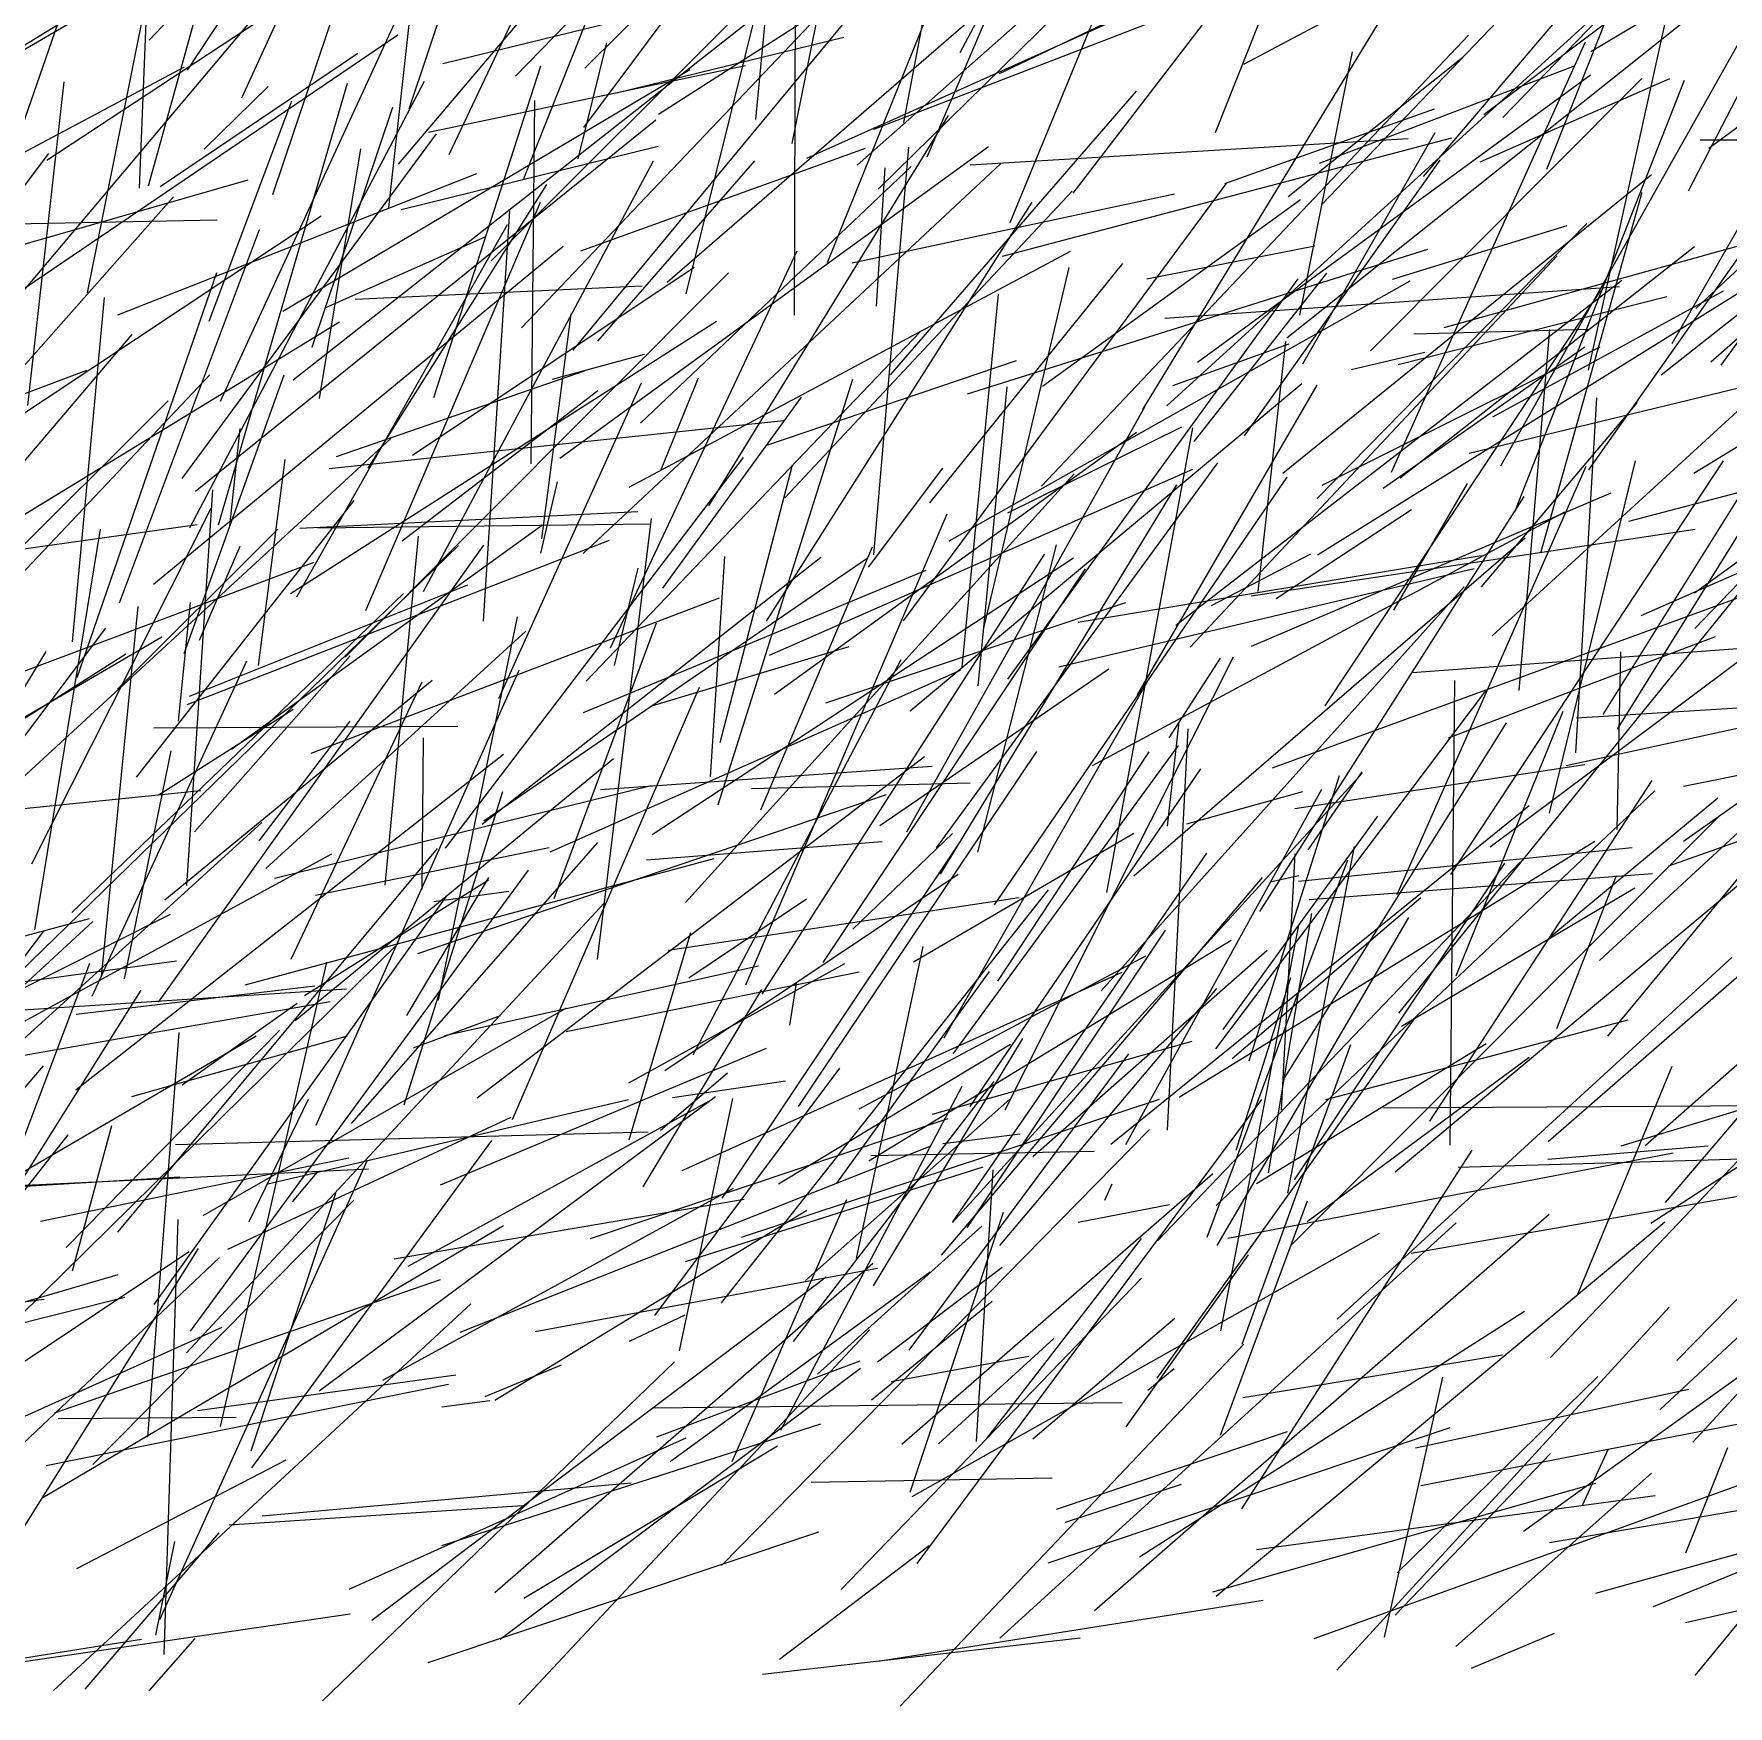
# Model space of a CAD drawing. Header units: metres. Extents: x 0 to 1019, y 0 to 619.
# Drawn here: x 592.2 to 663.8, y 0 to 70.8 of the extents above; entities that cross this region are included whole.
import ezdxf

# ---------------------------------------------------------------- set-up
doc = ezdxf.new("R2010")
doc.units = ezdxf.units.M

msp = doc.modelspace()

# ---------------------------------------------------------------- linework, layer by layer
at = {"color": 116}
msp.add_line((631.331, 70.002), (641.953, 89.961), dxfattribs=at)
at = {"color": 201}
for p, q in [((612.524, 68.991), (630.442, 87.388)), ((618.304, 36.913), (636.132, 48.616)), ((618.666, 24.401), (621.5, 26.831))]:
    msp.add_line(p, q, dxfattribs=at)
at = {"color": 7}
for p, q in [((598.653, 69.248), (610.051, 86.544)), ((643.326, 69.497), (658.338, 77.493)), ((614.966, 57.406), (627.961, 73.101)), ((630.654, 28.31), (639.333, 43.52)), ((609.076, 34.075), (612.24, 34.516)), ((619.712, 18.854), (632.3, 22.854)), ((628.859, 11.124), (642.016, 22.568)), ((649.734, 3.895), (656.305, 10.727)), ((627.864, 1.937), (644.15, 4.521))]:
    msp.add_line(p, q, dxfattribs=at)
at = {"color": 252}
for p, q in [((654.282, 67.239), (673.02, 86.625)), ((624.503, 25.404), (634.572, 40.43)), ((652.956, 1.651), (656.464, 3.134))]:
    msp.add_line(p, q, dxfattribs=at)
at = {"color": 21}
for p, q in [((622.696, 67.166), (624.324, 84.361)), ((607.167, 63.444), (608.569, 75.949))]:
    msp.add_line(p, q, dxfattribs=at)
at = {"color": 108}
for p, q in [((629.932, 65.587), (637.828, 84.03)), ((623.276, 44.504), (641.172, 52.366))]:
    msp.add_line(p, q, dxfattribs=at)
at = {"color": 232}
for p, q in [((662.135, 64.146), (672.459, 84.113)), ((615.295, 61.612), (627.329, 65.945))]:
    msp.add_line(p, q, dxfattribs=at)
at = {"color": 250}
for p, q in [((650.928, 64.745), (666.653, 83.25)), ((619.751, 59.784), (623.492, 74.904)), ((623.918, 51.161), (636.069, 64.125)), ((628.415, 13.776), (634.235, 14.851))]:
    msp.add_line(p, q, dxfattribs=at)
at = {"color": 224}
for p, q in [((597.036, 70.519), (608.414, 82.615)), ((582.526, 30.131), (594.505, 33.366)), ((578.943, 28.961), (598.191, 31.566)), ((619.071, 10.383), (630.06, 18.418))]:
    msp.add_line(p, q, dxfattribs=at)
at = {"color": 50}
for p, q in [((642.135, 66.615), (648.45, 82.584)), ((602.688, 59.057), (619.898, 69.272)), ((614.398, 52.831), (632.535, 66.025)), ((641.062, 44.839), (656.585, 61.39)), ((608.399, 31.878), (628.217, 38.6))]:
    msp.add_line(p, q, dxfattribs=at)
at = {"color": 203}
for p, q in [((597.006, 64.361), (601.937, 82.052)), ((649.814, 34.379), (657.812, 52.494))]:
    msp.add_line(p, q, dxfattribs=at)
at = {"color": 31}
for p, q in [((627.866, 64.22), (645.951, 81.965)), ((628.942, 45.957), (642.63, 64.494))]:
    msp.add_line(p, q, dxfattribs=at)
at = {"color": 52}
msp.add_line((628.951, 67.041), (631.844, 82.261), dxfattribs=at)
at = {"color": 134}
for p, q in [((636.111, 64.042), (649.737, 81.797)), ((663.512, 56.767), (668.411, 63.531)), ((632.321, 45.585), (635.94, 60.906)), ((652.083, 35.221), (663.62, 52.724)), ((624.283, 15.465), (632.774, 26.459))]:
    msp.add_line(p, q, dxfattribs=at)
at = {"color": 99}
for p, q in [((608.034, 67.611), (612.618, 81.362)), ((615.395, 48.805), (633.039, 65.282)), ((612.402, 24.86), (620.309, 43.152))]:
    msp.add_line(p, q, dxfattribs=at)
at = {"color": 238}
msp.add_line((626.977, 65.228), (645.434, 81.573), dxfattribs=at)
at = {"color": 51}
for p, q in [((646.642, 63.585), (663.94, 81.65)), ((590.308, 22.002), (606.305, 22.775))]:
    msp.add_line(p, q, dxfattribs=at)
at = {"color": 68}
for p, q in [((600.948, 68.08), (606.853, 80.965)), ((593.771, 33.608), (607.798, 47.103)), ((618.063, 35.848), (628.029, 36.624)), ((645.185, 21.745), (648.015, 36.403)), ((583.746, 17.993), (601.557, 28.398))]:
    msp.add_line(p, q, dxfattribs=at)
at = {"color": 216}
for p, q in [((624.235, 66.148), (627.128, 80.562)), ((621.183, 40.811), (624.238, 52.552))]:
    msp.add_line(p, q, dxfattribs=at)
at = {"color": 135}
for p, q in [((653.483, 67.369), (671.304, 80.795)), ((584.168, 54.289), (592.79, 65.722)), ((603.407, 49.868), (617.697, 50.585)), ((579.804, 13.63), (595.724, 18.298))]:
    msp.add_line(p, q, dxfattribs=at)
at = {"color": 189}
for p, q in [((656.15, 65.057), (662.106, 80.124)), ((598.635, 42.418), (616.5, 49.371)), ((618.288, 42.359), (626.645, 44.873)), ((600.052, 11.877), (604.553, 31.511)), ((662.411, 1.331), (672.167, 13.205)), ((662.025, 6.522), (663.798, 10.98))]:
    msp.add_line(p, q, dxfattribs=at)
at = {"color": 77}
for p, q in [((625.724, 61.107), (632.936, 79.019)), ((646.643, 51.694), (658.403, 57.539)), ((580.34, 37.807), (597.845, 55.26)), ((644.918, 25.256), (645.499, 36.09)), ((609.349, 22.1), (623.148, 27.878)), ((652.393, 22.844), (668.009, 23.305))]:
    msp.add_line(p, q, dxfattribs=at)
at = {"color": 138}
for p, q in [((589.356, 68.716), (605.941, 78.435)), ((591.503, 31.032), (610.12, 49.135)), ((612.887, 4.609), (623.611, 11.05))]:
    msp.add_line(p, q, dxfattribs=at)
at = {"color": 149}
for p, q in [((607.581, 65.274), (618.786, 78.511)), ((617.328, 23.995), (619.94, 32.766)), ((609.409, 6.841), (625.437, 11.98))]:
    msp.add_line(p, q, dxfattribs=at)
at = {"color": 117}
msp.add_line((618.58, 67.38), (635.834, 78.46), dxfattribs=at)
at = {"color": 91}
for p, q in [((609.72, 65.687), (615.373, 77.644)), ((631.637, 55.558), (651.116, 61.672))]:
    msp.add_line(p, q, dxfattribs=at)
at = {"color": 86}
msp.add_line((602.259, 63.987), (606.582, 76.792), dxfattribs=at)
at = {"color": 84}
for p, q in [((612.784, 58.348), (630.282, 76.749)), ((656.963, 39.838), (676.408, 44.089)), ((643.557, 27.341), (647.378, 39.406)), ((584.192, 26.631), (597.936, 33.546))]:
    msp.add_line(p, q, dxfattribs=at)
at = {"color": 178}
for p, q in [((624.331, 58.885), (624.38, 76.682)), ((610.909, 25.775), (629.825, 40.212))]:
    msp.add_line(p, q, dxfattribs=at)
at = {"color": 92}
for p, q in [((658, 70.038), (669.857, 77.12)), ((583.36, 59.481), (601.217, 64.609)), ((633.232, 25.266), (642.892, 44.423)), ((593.977, 5.86), (602.83, 10.458))]:
    msp.add_line(p, q, dxfattribs=at)
at = {"color": 147}
for p, q in [((596.626, 64.255), (597.09, 75.953)), ((579.178, 62.645), (594.318, 71.873))]:
    msp.add_line(p, q, dxfattribs=at)
at = {"color": 85}
msp.add_line((618.938, 60.279), (637.785, 76.608), dxfattribs=at)
at = {"color": 185}
for p, q in [((657.904, 56.559), (662.246, 76.186)), ((601.686, 36.642), (605.539, 41.705)), ((644.373, 22.602), (646.211, 33.579))]:
    msp.add_line(p, q, dxfattribs=at)
at = {"color": 229}
for p, q in [((591.532, 66.486), (594.681, 75.568)), ((592.676, 10.223), (609.696, 13.662)), ((650.595, 10.969), (662.151, 13.448)), ((623.69, 2.031), (630.029, 6.842))]:
    msp.add_line(p, q, dxfattribs=at)
at = {"color": 182}
for p, q in [((612.875, 64.669), (617.166, 75.43)), ((629.222, 42.139), (645.789, 55.99)), ((642.205, 19.522), (650.313, 33.396)), ((643.861, 22.156), (653.584, 28.073)), ((637.01, 4.091), (656.239, 20.858))]:
    msp.add_line(p, q, dxfattribs=at)
at = {"color": 152}
for p, q in [((632.99, 69.111), (646.732, 75.656)), ((581.765, 51.807), (594.393, 56.557))]:
    msp.add_line(p, q, dxfattribs=at)
at = {"color": 111}
for p, q in [((633.447, 62.8), (638.71, 75.602)), ((641.377, 56.895), (657.993, 69.044)), ((626.307, 4.973), (639.001, 18.151))]:
    msp.add_line(p, q, dxfattribs=at)
at = {"color": 4}
msp.add_line((662.999, 65.952), (676.476, 75.946), dxfattribs=at)
at = {"color": 215}
for p, q in [((587.759, 55.219), (604.295, 74.832)), ((641.231, 53.541), (646.841, 60.66)), ((642.163, 21.216), (660.712, 38.764)), ((592.983, 0.705), (610.643, 17.06))]:
    msp.add_line(p, q, dxfattribs=at)
at = {"color": 1}
msp.add_line((594.423, 59.828), (597.458, 74.928), dxfattribs=at)
at = {"color": 219}
msp.add_line((615.423, 66.828), (620.747, 73.973), dxfattribs=at)
at = {"color": 226}
for p, q in [((615.463, 69.334), (619.85, 73.691)), ((581.492, 60.319), (598.527, 69.383)), ((586.221, 10.939), (598.723, 19.27))]:
    msp.add_line(p, q, dxfattribs=at)
at = {"color": 74}
for p, q in [((600.051, 55.244), (608.181, 72.91)), ((623.137, 45.936), (634.375, 63.669)), ((645.479, 22.308), (654.374, 35.706)), ((593.524, 19.437), (602.543, 28.621)), ((611.659, 4.854), (627.64, 18.773))]:
    msp.add_line(p, q, dxfattribs=at)
at = {"color": 220}
for p, q in [((611.496, 61.188), (623.064, 72.743)), ((603.127, 56.152), (622.752, 71.583)), ((660.984, 56.356), (677.611, 69.506)), ((611.117, 37.358), (625.443, 48.651))]:
    msp.add_line(p, q, dxfattribs=at)
at = {"color": 112}
for p, q in [((639.058, 54.9), (650.032, 72.896)), ((606.298, 52.409), (613.857, 64.405)), ((646.43, 51.133), (657.83, 62.765)), ((601.975, 35.477), (612.97, 45.511)), ((598.428, 26.325), (603.298, 29.775))]:
    msp.add_line(p, q, dxfattribs=at)
at = {"color": 57}
for p, q in [((645.153, 57.919), (663.804, 72.791)), ((645.829, 56.819), (651.418, 66.612)), ((629.083, 37.028), (639.137, 55.001))]:
    msp.add_line(p, q, dxfattribs=at)
at = {"color": 240}
msp.add_line((592.707, 65.445), (602.712, 72.022), dxfattribs=at)
at = {"color": 130}
for p, q in [((624.842, 65.52), (638.686, 71.731)), ((619.582, 22.7), (638.187, 31.091))]:
    msp.add_line(p, q, dxfattribs=at)
at = {"color": 247}
for p, q in [((627.678, 66.756), (642.085, 72.32)), ((659.138, 41.367), (666.759, 53.664)), ((588.076, 26.939), (604.686, 29.845))]:
    msp.add_line(p, q, dxfattribs=at)
at = {"color": 5}
for p, q in [((661.441, 57.683), (669.58, 71.874)), ((613.184, 52.6), (613.349, 67.959)), ((634.4, 23.291), (644.32, 32.022))]:
    msp.add_line(p, q, dxfattribs=at)
at = {"color": 30}
for p, q in [((609.457, 69.528), (616.667, 71.298)), ((641.957, 46.598), (646.166, 48.792)), ((649.732, 22.641), (664.519, 35.017)), ((627.832, 14.611), (633.112, 18.611))]:
    msp.add_line(p, q, dxfattribs=at)
at = {"color": 143}
for p, q in [((640.076, 55.047), (657.807, 71.204)), ((624.785, 18.049), (633.427, 25.722)), ((611.66, 12.991), (624.853, 21.026)), ((600.416, 7.704), (612.827, 8.531))]:
    msp.add_line(p, q, dxfattribs=at)
at = {"color": 231}
for p, q in [((587.851, 57.382), (607.555, 70.741)), ((635.4, 8.37), (645.175, 11.658))]:
    msp.add_line(p, q, dxfattribs=at)
at = {"color": 236}
for p, q in [((615.182, 65.494), (616.397, 70.401)), ((604.168, 49.882), (618.246, 50.058)), ((602.05, 22.129), (617.302, 25.703))]:
    msp.add_line(p, q, dxfattribs=at)
at = {"color": 64}
for p, q in [((616.8, 68.291), (626.416, 70.642)), ((603.278, 46.967), (612.196, 62.721)), ((622.975, 1.4), (636.414, 2.937))]:
    msp.add_line(p, q, dxfattribs=at)
at = {"color": 227}
for p, q in [((634.779, 51.65), (652.831, 70.725)), ((640.322, 55.905), (645.247, 57.671))]:
    msp.add_line(p, q, dxfattribs=at)
at = {"color": 222}
msp.add_line((649.579, 52.238), (657.78, 70.453), dxfattribs=at)
at = {"color": 61}
for p, q in [((654.201, 52.504), (664.449, 70.728)), ((601.658, 44.061), (602.792, 52.776)), ((608.208, 27.896), (611.899, 29.254)), ((593.791, 18.452), (595.453, 24.599)), ((643.864, 6.669), (660.729, 8.948))]:
    msp.add_line(p, q, dxfattribs=at)
at = {"color": 23}
for p, q in [((597.504, 64.325), (605.862, 69.97)), ((660.657, 4.257), (676.811, 10.841))]:
    msp.add_line(p, q, dxfattribs=at)
at = {"color": 93}
for p, q in [((645.206, 63.902), (652.587, 69.799)), ((604.368, 0.263), (619.253, 14.608))]:
    msp.add_line(p, q, dxfattribs=at)
at = {"color": 181}
for p, q in [((645.693, 58.884), (647.924, 70.029)), ((643.291, 13.098), (654.275, 14.908))]:
    msp.add_line(p, q, dxfattribs=at)
at = {"color": 249}
for p, q in [((598.759, 49.886), (608.679, 68.786)), ((598.272, 41.708), (598.78, 46.732)), ((629.177, 15.095), (638.472, 27.638)), ((582.754, 15.621), (592.562, 27.128))]:
    msp.add_line(p, q, dxfattribs=at)
at = {"color": 124}
for p, q in [((608.845, 66.622), (622.261, 69.439)), ((598.786, 15.906), (613.074, 35.41)), ((591.151, 1.841), (605.533, 3.943))]:
    msp.add_line(p, q, dxfattribs=at)
at = {"color": 63}
for p, q in [((609.072, 55.4), (613.598, 69.425)), ((657.92, 52.342), (667.049, 65.308)), ((630.507, 35.231), (640.495, 51.708)), ((652.314, 30.929), (656.829, 42.13)), ((597.49, 3.703), (606.25, 23.109))]:
    msp.add_line(p, q, dxfattribs=at)
at = {"color": 110}
for p, q in [((646.525, 65.312), (657.311, 69.433)), ((633.004, 2.912), (652.316, 20.483))]:
    msp.add_line(p, q, dxfattribs=at)
at = {"color": 94}
for p, q in [((648.68, 57.38), (660.155, 68.899)), ((591.897, 55.056), (593.445, 68.748)), ((617.818, 54.308), (629.26, 65.172)), ((650.514, 58.088), (657.924, 58.298))]:
    msp.add_line(p, q, dxfattribs=at)
at = {"color": 70}
for p, q in [((653.331, 65.364), (661.35, 68.901)), ((599.359, 65.912), (602.074, 68.564)), ((591.673, 39.306), (607.256, 53.662)), ((661.926, 36.635), (675.985, 46.556)), ((585.461, 22.573), (601.794, 37.419))]:
    msp.add_line(p, q, dxfattribs=at)
at = {"color": 162}
for p, q in [((654.794, 50.561), (661.967, 68.82)), ((642.361, 15.918), (645.656, 33.084))]:
    msp.add_line(p, q, dxfattribs=at)
at = {"color": 208}
for p, q in [((599.967, 50.014), (605.421, 68.695)), ((634.811, 55.881), (645.727, 63.774)), ((629.361, 31.522), (638.678, 36.974)), ((630.162, 25.081), (641.146, 28.169)), ((639.265, 13.401), (640.39, 14.325))]:
    msp.add_line(p, q, dxfattribs=at)
at = {"color": 180}
for p, q in [((628.383, 56.358), (638.792, 68.364)), ((598.74, 42.759), (610.506, 47.48)), ((644.547, 39.734), (664.456, 47.007)), ((656.2, 23.927), (665.7, 32.201)), ((617.92, 22.002), (622.947, 30.358)), ((623.755, 11.709), (631.414, 26.262)), ((642.649, 19.84), (661.48, 23.45))]:
    msp.add_line(p, q, dxfattribs=at)
at = {"color": 144}
for p, q in [((599.576, 58.634), (603.063, 67.952)), ((609.268, 29.903), (612.614, 46.117)), ((595.714, 20.086), (609.223, 36.324))]:
    msp.add_line(p, q, dxfattribs=at)
at = {"color": 126}
for p, q in [((603.933, 57.529), (607.342, 67.676)), ((643.653, 44.886), (658.861, 51.364)), ((621.266, 21.535), (631.365, 36.651)), ((584.332, 4.18), (600.012, 19.024))]:
    msp.add_line(p, q, dxfattribs=at)
at = {"color": 176}
for p, q in [((642.525, 64.448), (651.397, 67.615)), ((627.463, 48.228), (630.606, 52.412))]:
    msp.add_line(p, q, dxfattribs=at)
at = {"color": 25}
for p, q in [((663.079, 56.91), (675.647, 67.987)), ((625.533, 31.494), (636.635, 48.156)), ((603.605, 30.104), (611.381, 34.991))]:
    msp.add_line(p, q, dxfattribs=at)
at = {"color": 12}
for p, q in [((598.994, 51.443), (618.463, 67.148)), ((631.751, 65.242), (650.284, 66.353)), ((639.993, 58.758), (659.218, 60.103)), ((624.134, 28.845), (624.41, 30.618))]:
    msp.add_line(p, q, dxfattribs=at)
at = {"color": 88}
for p, q in [((620.709, 50.811), (630.837, 67.326)), ((643.252, 8.383), (652.991, 23.562))]:
    msp.add_line(p, q, dxfattribs=at)
at = {"color": 59}
for p, q in [((662.44, 59.169), (670.598, 66.787)), ((595.709, 58.9), (610.899, 64.874)), ((616.001, 31.631), (618.275, 50.288)), ((640.173, 41), (642.34, 44.379))]:
    msp.add_line(p, q, dxfattribs=at)
at = {"color": 24}
for p, q in [((598.428, 51.973), (609.188, 66.551)), ((604.951, 52.911), (615.447, 56.53)), ((662.389, 47.143), (675.202, 56.433)), ((601.265, 20.544), (603.771, 25.717))]:
    msp.add_line(p, q, dxfattribs=at)
at = {"color": 67}
for p, q in [((604.243, 55.358), (605.98, 65.92)), ((582.259, 28.462), (595.198, 45.636))]:
    msp.add_line(p, q, dxfattribs=at)
at = {"color": 35}
for p, q in [((607.689, 63.358), (618.556, 66.039)), ((593.938, 26.119), (612.022, 40.319)), ((652.3, 2.56), (660.569, 9.892))]:
    msp.add_line(p, q, dxfattribs=at)
at = {"color": 15}
for p, q in [((627.685, 48.744), (629.158, 65.993)), ((653.387, 47.386), (659.984, 55.192)), ((629.225, 9.096), (633.165, 20.934))]:
    msp.add_line(p, q, dxfattribs=at)
at = {"color": 167}
for p, q in [((633.121, 61.373), (652.121, 66.387)), ((643.641, 47.014), (662.421, 49.832))]:
    msp.add_line(p, q, dxfattribs=at)
at = {"color": 233}
for p, q in [((662.627, 66.303), (665.975, 66.305)), ((607.011, 34.767), (608.423, 49.539))]:
    msp.add_line(p, q, dxfattribs=at)
at = {"color": 172}
for p, q in [((608.639, 47.191), (618.367, 65.41)), ((656.254, 37.819), (659.893, 52.725)), ((649.239, 25.349), (667.91, 25.466)), ((597.315, 3.047), (598.124, 7.007))]:
    msp.add_line(p, q, dxfattribs=at)
at = {"color": 49}
for p, q in [((616.004, 57.781), (622.648, 65.414)), ((597.43, 29.815), (611.189, 49.154))]:
    msp.add_line(p, q, dxfattribs=at)
at = {"color": 53}
for p, q in [((643.355, 53.782), (651.638, 65.445)), ((593.037, 12.443), (609.359, 18.093))]:
    msp.add_line(p, q, dxfattribs=at)
at = {"color": 56}
for p, q in [((627.792, 59.267), (628.158, 65.117)), ((637.531, 34.454), (641.176, 54.115)), ((645.065, 26.641), (654.441, 41.637)), ((603.099, 21.379), (604.134, 22.615))]:
    msp.add_line(p, q, dxfattribs=at)
at = {"color": 3}
for p, q in [((644.984, 52.204), (660.575, 64.841)), ((587.762, 12.791), (607.596, 32.336))]:
    msp.add_line(p, q, dxfattribs=at)
at = {"color": 168}
for p, q in [((585.277, 49.439), (598.069, 63.889)), ((653.752, 36.386), (671.293, 49.525)), ((586.67, 37.503), (599.216, 38.776)), ((578.897, 5.509), (593.615, 24.213)), ((598.149, 23.804), (618.132, 24.341))]:
    msp.add_line(p, q, dxfattribs=at)
at = {"color": 72}
msp.add_line((626.759, 61.094), (640.394, 64.017), dxfattribs=at)
at = {"color": 121}
for p, q in [((655.886, 48.833), (660.18, 64.092)), ((592.446, 20.558), (605.474, 23.23))]:
    msp.add_line(p, q, dxfattribs=at)
at = {"color": 148}
for p, q in [((586.428, 51.21), (604.31, 63.079)), ((645.489, 38.019), (657.744, 39.878)), ((642.455, 28.659), (648.997, 37.696)), ((579.116, 21.278), (598.325, 22.434))]:
    msp.add_line(p, q, dxfattribs=at)
at = {"color": 137}
msp.add_line((606.204, 46.383), (613.583, 63.669), dxfattribs=at)
at = {"color": 37}
for p, q in [((611.175, 45.945), (612.286, 63.304)), ((638.676, 35.169), (655.234, 49.469))]:
    msp.add_line(p, q, dxfattribs=at)
at = {"color": 246}
msp.add_line((584.846, 62.613), (599.91, 62.912), dxfattribs=at)
at = {"color": 221}
for p, q in [((595.78, 46.716), (601.701, 62.511)), ((636.327, 20.508), (640.186, 21.267))]:
    msp.add_line(p, q, dxfattribs=at)
at = {"color": 27}
msp.add_line((649.618, 60.4), (656.997, 62.67), dxfattribs=at)
at = {"color": 211}
for p, q in [((651.805, 58.36), (666.331, 62.397)), ((582.507, 38.276), (599.603, 56.364))]:
    msp.add_line(p, q, dxfattribs=at)
at = {"color": 217}
for p, q in [((597.214, 47.509), (614.538, 61.805)), ((611.818, 42.662), (617.863, 56.025)), ((660.537, 20.473), (672.852, 28.479))]:
    msp.add_line(p, q, dxfattribs=at)
at = {"color": 183}
for p, q in [((604.508, 59.206), (611.249, 62.192)), ((614.158, 34.21), (618.492, 45.868)), ((642.833, 27.444), (650.813, 34.244))]:
    msp.add_line(p, q, dxfattribs=at)
at = {"color": 127}
for p, q in [((639.233, 60.42), (646.333, 61.812)), ((601.098, 30.549), (620.923, 35.901)), ((644.501, 34.927), (645.657, 35.184))]:
    msp.add_line(p, q, dxfattribs=at)
at = {"color": 209}
for p, q in [((649.941, 51.996), (662.384, 61.79)), ((643.255, 15.349), (647.852, 28.03))]:
    msp.add_line(p, q, dxfattribs=at)
at = {"color": 81}
msp.add_line((608.176, 52.961), (620.082, 60.921), dxfattribs=at)
at = {"color": 29}
for p, q in [((616.552, 44.806), (624.446, 61.599)), ((649.863, 56.797), (661.216, 59.667)), ((592.07, 35.68), (599.662, 50.713))]:
    msp.add_line(p, q, dxfattribs=at)
at = {"color": 255}
for p, q in [((617.338, 51.604), (635.998, 61.593)), ((656.304, 14.795), (672.348, 31.644)), ((656.186, 23.18), (662.968, 23.75))]:
    msp.add_line(p, q, dxfattribs=at)
at = {"color": 174}
for p, q in [((630.045, 50.94), (638.215, 61.074)), ((614.098, 56.18), (617.977, 57.229))]:
    msp.add_line(p, q, dxfattribs=at)
at = {"color": 195}
for p, q in [((646.445, 48.749), (666.127, 60.996)), ((625.303, 14.083), (632.248, 20.352)), ((625.032, 9.52), (635.218, 9.693))]:
    msp.add_line(p, q, dxfattribs=at)
at = {"color": 199}
for p, q in [((593.993, 43.558), (599.896, 60.688)), ((650.82, 9.377), (665.282, 12.18))]:
    msp.add_line(p, q, dxfattribs=at)
at = {"color": 115}
msp.add_line((605.327, 44.412), (621.537, 60.676), dxfattribs=at)
at = {"color": 202}
for p, q in [((630.864, 49.336), (650.36, 60.343)), ((605.594, 24.692), (616.015, 36.581))]:
    msp.add_line(p, q, dxfattribs=at)
at = {"color": 136}
for p, q in [((633.348, 43.487), (645.634, 60.416)), ((603.011, 47.108), (621.028, 58.627)), ((599.164, 45.133), (600.885, 49.107))]:
    msp.add_line(p, q, dxfattribs=at)
at = {"color": 164}
for p, q in [((640.458, 45.773), (659.322, 60.361)), ((638.357, 11.863), (643.529, 19.13))]:
    msp.add_line(p, q, dxfattribs=at)
at = {"color": 131}
for p, q in [((593.794, 45.06), (595.145, 59.632)), ((662.01, 3.582), (680.241, 7.709))]:
    msp.add_line(p, q, dxfattribs=at)
at = {"color": 156}
for p, q in [((605.75, 59.558), (617.889, 60.13)), ((646.775, 42.356), (658.432, 59.921)), ((618.839, 26.925), (631.252, 35.234))]:
    msp.add_line(p, q, dxfattribs=at)
at = {"color": 118}
msp.add_line((631.415, 43.987), (632.948, 59.773), dxfattribs=at)
at = {"color": 46}
for p, q in [((653.867, 54.582), (663.617, 59.917)), ((585.323, 23.262), (592.583, 32.829))]:
    msp.add_line(p, q, dxfattribs=at)
at = {"color": 169}
for p, q in [((613.647, 49.415), (614.881, 58.944)), ((619.723, 34.036), (636.161, 52.171)), ((610.19, 15.858), (630.059, 23.732)), ((607.4, 18.957), (622.194, 21.481))]:
    msp.add_line(p, q, dxfattribs=at)
at = {"color": 16}
for p, q in [((585.258, 46.491), (605.088, 58.607)), ((587.622, 13.191), (594.524, 31.474))]:
    msp.add_line(p, q, dxfattribs=at)
at = {"color": 153}
for p, q in [((587.546, 47.76), (596.322, 58.064)), ((658.72, 28.383), (674.169, 47.101))]:
    msp.add_line(p, q, dxfattribs=at)
at = {"color": 100}
for p, q in [((615.519, 43.399), (629.652, 58.191)), ((631.012, 20.496), (648.335, 39.514))]:
    msp.add_line(p, q, dxfattribs=at)
at = {"color": 69}
for p, q in [((654.972, 43), (656.265, 58.28)), ((607.826, 25.476), (611.998, 38.74)), ((622.512, 38.864), (631.751, 39.104))]:
    msp.add_line(p, q, dxfattribs=at)
at = {"color": 76}
for p, q in [((643.941, 47.192), (645.101, 57.766)), ((652.05, 23.772), (652.26, 43.424)), ((655.152, 7.437), (673.145, 20.386)), ((632.459, 11.367), (639.002, 19.818))]:
    msp.add_line(p, q, dxfattribs=at)
at = {"color": 101}
for p, q in [((649.219, 51.56), (657.753, 57.541)), ((659.291, 23.743), (666.528, 25.955))]:
    msp.add_line(p, q, dxfattribs=at)
at = {"color": 139}
msp.add_line((623.155, 53.389), (633.722, 56.959), dxfattribs=at)
at = {"color": 184}
msp.add_line((647.867, 56.586), (650.978, 57.319), dxfattribs=at)
at = {"color": 248}
for p, q in [((652.865, 53.05), (668.75, 56.906)), ((609.571, 36.342), (622.176, 52.869)), ((608.585, 34.603), (608.635, 41.006))]:
    msp.add_line(p, q, dxfattribs=at)
at = {"color": 170}
for p, q in [((653.83, 45.32), (666.401, 56.839)), ((659.122, 37.131), (659.271, 44.648))]:
    msp.add_line(p, q, dxfattribs=at)
at = {"color": 191}
for p, q in [((658.532, 41.997), (667.657, 56.62)), ((644.692, 46.896), (650.424, 50.665)), ((592.197, 32.882), (594.982, 49.836)), ((627.674, 17.814), (633.98, 28.281))]:
    msp.add_line(p, q, dxfattribs=at)
at = {"color": 42}
for p, q in [((662.403, 45.634), (673.13, 56.792)), ((596.504, 39.337), (605.703, 51.04)), ((623.649, 22.14), (633.459, 28.049)), ((597.666, 2.229), (598.264, 20.633))]:
    msp.add_line(p, q, dxfattribs=at)
at = {"color": 39}
for p, q in [((598.52, 44.572), (602.738, 56.359)), ((600.515, 40.524), (613.664, 50.007))]:
    msp.add_line(p, q, dxfattribs=at)
at = {"color": 14}
for p, q in [((618.688, 52.356), (620.263, 56.239)), ((603.204, 29.048), (616.67, 40.131))]:
    msp.add_line(p, q, dxfattribs=at)
at = {"color": 166}
for p, q in [((621.093, 38.171), (626.797, 56.171)), ((649.89, 29.349), (665.139, 48.2)), ((640.101, 37.268), (640.593, 41.687)), ((656.568, 28.703), (659.095, 35.174))]:
    msp.add_line(p, q, dxfattribs=at)
at = {"color": 140}
for p, q in [((638.831, 42.824), (646.433, 55.923)), ((638.918, 6.358), (655.195, 16.755))]:
    msp.add_line(p, q, dxfattribs=at)
at = {"color": 128}
for p, q in [((607.734, 49.344), (616.013, 55.697)), ((589.828, 11.435), (600.121, 16.07))]:
    msp.add_line(p, q, dxfattribs=at)
at = {"color": 43}
for p, q in [((618.752, 47.328), (624.623, 55.409)), ((660.934, 12.591), (679.754, 30.102)), ((630.414, 11.141), (635.292, 15.597))]:
    msp.add_line(p, q, dxfattribs=at)
at = {"color": 133}
for p, q in [((632.09, 43.205), (633.315, 55.848)), ((631.041, 27.632), (640.573, 40.672))]:
    msp.add_line(p, q, dxfattribs=at)
at = {"color": 158}
for p, q in [((657.371, 40.375), (658.261, 55.387)), ((642.021, 4.876), (658.218, 9.471))]:
    msp.add_line(p, q, dxfattribs=at)
at = {"color": 204}
for p, q in [((600.44, 49.952), (600.886, 54.091)), ((632.788, 33.937), (645.163, 52.027)), ((639.678, 19.721), (655.001, 35.728)), ((650.003, 28.801), (659.872, 34.661)), ((657.454, 17.469), (661.449, 27.12)), ((629.513, 6.08), (644.087, 25.708)), ((611.251, 13.144), (614.478, 14.475)), ((618.367, 12.663), (638.183, 12.882))]:
    msp.add_line(p, q, dxfattribs=at)
at = {"color": 26}
for p, q in [((604.647, 52.394), (623.863, 54.429)), ((617.351, 15.486), (619.698, 16.591)), ((628.795, 0.041), (643.324, 15.36))]:
    msp.add_line(p, q, dxfattribs=at)
at = {"color": 9}
for p, q in [((623.475, 42.846), (638.788, 53.928)), ((611.187, 37.49), (627.397, 48.597)), ((631.024, 20.524), (641.766, 36.128))]:
    msp.add_line(p, q, dxfattribs=at)
at = {"color": 239}
for p, q in [((633.344, 50.52), (640.71, 54.161)), ((595.025, 30.896), (596.573, 46.554)), ((641.78, 19.877), (647.726, 35.842))]:
    msp.add_line(p, q, dxfattribs=at)
at = {"color": 160}
for p, q in [((659.606, 50.163), (675.733, 54.423)), ((661.643, 14.656), (668.841, 22.016))]:
    msp.add_line(p, q, dxfattribs=at)
at = {"color": 235}
msp.add_line((662.355, 52.193), (665.73, 54.262), dxfattribs=at)
at = {"color": 62}
for p, q in [((630.335, 36.35), (642.237, 52.636)), ((593.953, 29.312), (604.047, 30.519)), ((594.647, 10.265), (605.696, 21.438))]:
    msp.add_line(p, q, dxfattribs=at)
at = {"color": 193}
for p, q in [((660.134, 46.175), (675.226, 52.815)), ((620.048, 27.598), (628.837, 44.311)), ((657.658, 8.541), (658.753, 10.919))]:
    msp.add_line(p, q, dxfattribs=at)
at = {"color": 102}
for p, q in [((613.605, 48.814), (614.308, 51.839)), ((640.102, 24.41), (640.973, 41.389))]:
    msp.add_line(p, q, dxfattribs=at)
at = {"color": 78}
for p, q in [((649.671, 46.407), (652.788, 51.764)), ((607.936, 29.257), (611.396, 35.09)), ((609.418, 12.699), (611.449, 12.97))]:
    msp.add_line(p, q, dxfattribs=at)
at = {"color": 141}
for p, q in [((598.631, 34.755), (599.729, 51.488)), ((598.614, 14.988), (616.271, 34.012))]:
    msp.add_line(p, q, dxfattribs=at)
at = {"color": 122}
for p, q in [((644.001, 33.662), (655.182, 51.218)), ((626.791, 32.904), (631.012, 36.952)), ((593.193, 12.215), (600.708, 12.271))]:
    msp.add_line(p, q, dxfattribs=at)
at = {"color": 230}
for p, q in [((622.27, 30.55), (630.784, 50.482)), ((601.349, 10.841), (604.923, 21.746))]:
    msp.add_line(p, q, dxfattribs=at)
at = {"color": 175}
for p, q in [((636.926, 39.839), (656.899, 50.558)), ((597.457, 38.611), (603.123, 42.223))]:
    msp.add_line(p, q, dxfattribs=at)
at = {"color": 19}
msp.add_line((580.997, 47.508), (599.062, 50.025), dxfattribs=at)
at = {"color": 107}
for p, q in [((595.696, 43.062), (602.478, 49.836)), ((596.974, 11.413), (598.298, 28.542))]:
    msp.add_line(p, q, dxfattribs=at)
at = {"color": 155}
for p, q in [((622.9, 37.956), (627.623, 49.084)), ((612.67, 0.114), (627.496, 15.964)), ((599.081, 12.549), (610.005, 14.061)), ((635.789, 7.819), (640.692, 9.431))]:
    msp.add_line(p, q, dxfattribs=at)
at = {"color": 66}
for p, q in [((622.959, 30.159), (634.91, 48.792)), ((619.865, 30.844), (624.832, 34.191)), ((617.315, 26.406), (626.451, 31.46)), ((600.355, 19.373), (612.347, 24.952))]:
    msp.add_line(p, q, dxfattribs=at)
at = {"color": 6}
for p, q in [((632.076, 36.171), (635.403, 49.172)), ((580.636, 24.777), (592.68, 44.655)), ((645.341, 19.56), (663.436, 37.687)), ((590.065, 19.763), (596.702, 30.323))]:
    msp.add_line(p, q, dxfattribs=at)
at = {"color": 245}
for p, q in [((587.244, 42.138), (604.013, 48.435)), ((599.321, 20.801), (614.69, 29.576)), ((576.876, 12.563), (596.007, 17.336))]:
    msp.add_line(p, q, dxfattribs=at)
at = {"color": 34}
msp.add_line((615.409, 42.072), (629.893, 48.097), dxfattribs=at)
at = {"color": 95}
for p, q in [((616.714, 44.067), (617.719, 48.185)), ((625.652, 42.477), (638.337, 46.725)), ((627.589, 13.002), (632.686, 17.172))]:
    msp.add_line(p, q, dxfattribs=at)
at = {"color": 79}
for p, q in [((620.778, 39.357), (621.374, 48.674)), ((646.091, 34.17), (660.613, 35.261))]:
    msp.add_line(p, q, dxfattribs=at)
at = {"color": 18}
msp.add_line((635.503, 44.006), (653.064, 48.171), dxfattribs=at)
at = {"color": 38}
msp.add_line((636.326, 45.898), (653.371, 48.72), dxfattribs=at)
at = {"color": 241}
msp.add_line((637.294, 30.304), (652.648, 47.39), dxfattribs=at)
at = {"color": 228}
for p, q in [((603.881, 40.357), (621.149, 46.926)), ((646.049, 36.265), (648.329, 39.571))]:
    msp.add_line(p, q, dxfattribs=at)
at = {"color": 225}
for p, q in [((585.287, 38.117), (597.572, 45.272)), ((598.947, 37.029), (605.54, 44.475)), ((601.377, 10.118), (611.521, 23.975))]:
    msp.add_line(p, q, dxfattribs=at)
at = {"color": 187}
for p, q in [((651.988, 41.007), (663.278, 45.295)), ((645.647, 34.934), (659.758, 36.366)), ((605.494, 4.991), (619.744, 11.392))]:
    msp.add_line(p, q, dxfattribs=at)
at = {"color": 55}
for p, q in [((578.131, 33.18), (596.053, 44.555)), ((621.695, 10.389), (626.547, 21.478))]:
    msp.add_line(p, q, dxfattribs=at)
at = {"color": 73}
for p, q in [((650.442, 43.769), (666.15, 44.925)), ((633.017, 19.523), (642.187, 30.401))]:
    msp.add_line(p, q, dxfattribs=at)
at = {"color": 44}
msp.add_line((594.618, 30.077), (601.159, 44.259), dxfattribs=at)
at = {"color": 154}
msp.add_line((604.091, 24.613), (612.679, 43.868), dxfattribs=at)
at = {"color": 243}
for p, q in [((613.99, 36.186), (631.341, 43.869)), ((592.534, 8.869), (612.014, 20.378))]:
    msp.add_line(p, q, dxfattribs=at)
at = {"color": 125}
msp.add_line((627.936, 37.292), (637.614, 43.925), dxfattribs=at)
at = {"color": 41}
for p, q in [((597.693, 34.146), (609.007, 43.447)), ((622.088, 19.884), (639.76, 25.712)), ((588.521, 2.476), (599.122, 19.4))]:
    msp.add_line(p, q, dxfattribs=at)
at = {"color": 151}
for p, q in [((603.044, 31.64), (608.581, 43.374)), ((615.693, 19.83), (630.823, 24.893))]:
    msp.add_line(p, q, dxfattribs=at)
at = {"color": 20}
msp.add_line((642.149, 27.841), (653.563, 42.985), dxfattribs=at)
at = {"color": 165}
for p, q in [((657.397, 41.854), (668.359, 42.528)), ((597.237, 41.429), (610.088, 41.492)), ((638.346, 23.795), (646.635, 38.835)), ((649.808, 5.674), (658.299, 13.992)), ((597.036, 0.694), (598.985, 2.903))]:
    msp.add_line(p, q, dxfattribs=at)
at = {"color": 71}
msp.add_line((658.374, 31.585), (669.453, 41.84), dxfattribs=at)
at = {"color": 97}
msp.add_line((661.925, 38.964), (675.413, 41.671), dxfattribs=at)
at = {"color": 142}
msp.add_line((595.994, 30.815), (597.961, 40.458), dxfattribs=at)
at = {"color": 82}
for p, q in [((632.92, 30.706), (639.324, 40.411)), ((661.168, 21.349), (677.596, 40.655))]:
    msp.add_line(p, q, dxfattribs=at)
at = {"color": 200}
for p, q in [((616.118, 38.818), (630.142, 39.806)), ((658.223, 4.82), (668.081, 7.576))]:
    msp.add_line(p, q, dxfattribs=at)
at = {"color": 90}
for p, q in [((631.753, 25.407), (641.505, 39.697)), ((632.018, 11.237), (632.726, 22.734))]:
    msp.add_line(p, q, dxfattribs=at)
at = {"color": 10}
msp.add_line((602.329, 35.06), (618.261, 38.982), dxfattribs=at)
at = {"color": 251}
for p, q in [((640.916, 37.362), (645.821, 38.731)), ((607.983, 18.652), (620.865, 25.724))]:
    msp.add_line(p, q, dxfattribs=at)
at = {"color": 54}
for p, q in [((651.201, 24.789), (660.598, 39.199)), ((626.112, 22.163), (632.58, 31.112)), ((650.41, 19.201), (667.348, 22.167))]:
    msp.add_line(p, q, dxfattribs=at)
at = {"color": 17}
for p, q in [((661.3, 35.584), (671.581, 39.249)), ((629.302, 8.91), (649.067, 20.048))]:
    msp.add_line(p, q, dxfattribs=at)
at = {"color": 192}
msp.add_line((637.71, 23.821), (655.399, 38.143), dxfattribs=at)
at = {"color": 157}
msp.add_line((656.271, 32.574), (663.378, 38.469), dxfattribs=at)
at = {"color": 244}
msp.add_line((640.597, 25.8), (658.173, 36.634), dxfattribs=at)
at = {"color": 150}
msp.add_line((586.928, 26.383), (604.757, 36.097), dxfattribs=at)
at = {"color": 13}
msp.add_line((604.065, 34.354), (613.945, 36.365), dxfattribs=at)
at = {"color": 190}
msp.add_line((621.241, 17.102), (635.075, 34.578), dxfattribs=at)
at = {"color": 177}
for p, q in [((630.545, 19.114), (644.124, 35.091)), ((606.924, 13.827), (621.747, 21.947))]:
    msp.add_line(p, q, dxfattribs=at)
at = {"color": 188}
msp.add_line((597.244, 17.032), (609.59, 34.279), dxfattribs=at)
at = {"color": 47}
for p, q in [((618.991, 32.026), (633.833, 34.252)), ((627.556, 23.33), (636.993, 23.516)), ((611.874, 2.874), (627.112, 14.345))]:
    msp.add_line(p, q, dxfattribs=at)
at = {"color": 196}
msp.add_line((660.306, 23.762), (672.032, 34.092), dxfattribs=at)
at = {"color": 113}
msp.add_line((578.838, 18.705), (594.659, 33.232), dxfattribs=at)
at = {"color": 123}
msp.add_line((627.47, 23.108), (642.795, 32.449), dxfattribs=at)
at = {"color": 89}
msp.add_line((631.631, 20.269), (640.022, 32.874), dxfattribs=at)
at = {"color": 132}
for p, q in [((626.952, 18.981), (629.77, 32.176)), ((575.957, 15.157), (592.591, 17.255))]:
    msp.add_line(p, q, dxfattribs=at)
at = {"color": 28}
msp.add_line((627.058, 25.306), (639.186, 31.784), dxfattribs=at)
at = {"color": 98}
for p, q in [((647.277, 16.415), (663.971, 31.709)), ((596.308, 25.827), (605.427, 28.393))]:
    msp.add_line(p, q, dxfattribs=at)
at = {"color": 33}
for p, q in [((609.531, 28.407), (622.804, 31.356)), ((639.661, 13.921), (650.575, 29.153)), ((649.281, 2.959), (651.742, 13.962))]:
    msp.add_line(p, q, dxfattribs=at)
at = {"color": 210}
for p, q in [((614.671, 28.58), (627.068, 31.11)), ((634.405, 11.347), (640.416, 16.455))]:
    msp.add_line(p, q, dxfattribs=at)
at = {"color": 40}
msp.add_line((643.003, 23.554), (645.313, 30.868), dxfattribs=at)
at = {"color": 114}
msp.add_line((662.324, 11.211), (680.703, 31.16), dxfattribs=at)
at = {"color": 120}
for p, q in [((588.381, 29.288), (605.376, 30.379)), ((637.449, 21.447), (637.759, 22.14)), ((594.328, 0.762), (600.001, 7.369))]:
    msp.add_line(p, q, dxfattribs=at)
at = {"color": 109}
msp.add_line((646.798, 25.706), (659.584, 29.074), dxfattribs=at)
at = {"color": 8}
msp.add_line((646.013, 20.539), (655.4, 27.496), dxfattribs=at)
at = {"color": 198}
for p, q in [((618.415, 16.561), (626.25, 27.031)), ((606.457, 3.676), (625.669, 18.196))]:
    msp.add_line(p, q, dxfattribs=at)
at = {"color": 145}
msp.add_line((604.222, 13.381), (620.981, 25.83), dxfattribs=at)
at = {"color": 96}
for p, q in [((619.168, 25.792), (623.946, 26.487)), ((608.832, 1.884), (625.35, 7.411))]:
    msp.add_line(p, q, dxfattribs=at)
at = {"color": 223}
msp.add_line((619.461, 15.065), (621.716, 25.741), dxfattribs=at)
at = {"color": 205}
msp.add_line((621.243, 5.989), (639.337, 24.437), dxfattribs=at)
at = {"color": 106}
msp.add_line((630.597, 23.846), (633.869, 24.256), dxfattribs=at)
at = {"color": 212}
msp.add_line((642.345, 11.501), (646.018, 21.417), dxfattribs=at)
at = {"color": 36}
msp.add_line((642.153, 4.686), (661.128, 20.525), dxfattribs=at)
at = {"color": 253}
for p, q in [((613.362, 15.886), (627.835, 18.572)), ((647.256, 1.563), (661.324, 16.914))]:
    msp.add_line(p, q, dxfattribs=at)
at = {"color": 11}
msp.add_line((618.505, 11.437), (627.097, 14.654), dxfattribs=at)
at = {"color": 146}
msp.add_line((635.052, 6.097), (652.058, 11.831), dxfattribs=at)
at = {"color": 159}
msp.add_line((601.815, 8.092), (617.418, 9.484), dxfattribs=at)
at = {"color": 75}
for p, q in [((646.3, 2.896), (665.038, 9.671)), ((584.166, 0.867), (596.708, 2.874))]:
    msp.add_line(p, q, dxfattribs=at)
at = {"color": 218}
msp.add_line((656.258, 6.967), (672.236, 9.695), dxfattribs=at)

doc.saveas('drawing.dxf')
